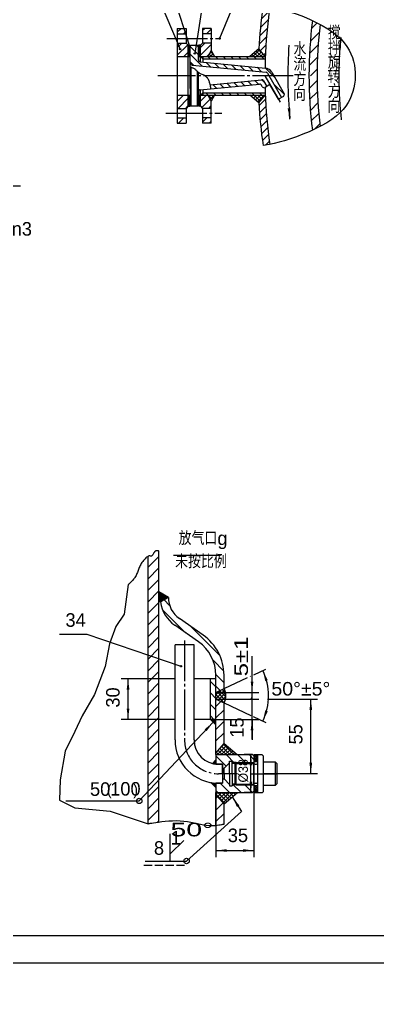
# Model space of a CAD drawing. Extents: x 281 to 6962, y -744 to 547.
# Drawn here: x 545.3 to 677.2, y -304.1 to 53.6 of the extents above; entities that cross this region are included whole.
import ezdxf

# ---------------------------------------------------------------- set-up
doc = ezdxf.new("R2010")
doc.units = 0
doc.linetypes.add('DASHDOT', pattern=[18, 15, -1, 1, -1])
doc.linetypes.add('DASHED', pattern=[4, 3, -1])
doc.layers.get('0').update_dxf_attribs({"linetype": 'CONTINUOUS'})
for name, color, linetype in [('1', 7, 'CONTINUOUS'), ('2', 94, 'DASHDOT'), ('3', 2, 'DASHED'), ('5', 214, 'CONTINUOUS'), ('85', 7, 'CONTINUOUS')]:
    doc.layers.add(name, color=color, linetype=linetype)
doc.styles.get("Standard").update_dxf_attribs({"font": 'cadt_en', "bigfont": 'cadt_hz'})
doc.styles.add('STYLE1', font='cadt_en.shx', dxfattribs={"width": 0.799282, "bigfont": 'cadt_hz.shx'})
doc.styles.add('STYLE10', font='cadt_en.shx', dxfattribs={"width": 1.076207, "bigfont": 'cadt_hz.shx'})
doc.styles.add('STYLE11', font='cadt_en.shx', dxfattribs={"width": 0.94961, "bigfont": 'cadt_hz.shx'})
doc.styles.add('STYLE28', font='cadt_en.shx', dxfattribs={"width": 1.044319, "bigfont": 'cadt_hz.shx'})
doc.styles.add('STYLE29', font='cadt_en.shx', dxfattribs={"width": 1.096143, "bigfont": 'cadt_hz.shx'})
doc.styles.add('STYLE31', font='cadt_en.shx', dxfattribs={"width": 1.088705, "bigfont": 'cadt_hz.shx'})
doc.styles.add('STYLE7', font='cadt_en.shx', dxfattribs={"width": 1.565508, "bigfont": 'cadt_hz.shx'})
doc.styles.add('STYLE8', font='cadt_en.shx', dxfattribs={"width": 0.971952, "bigfont": 'cadt_hz.shx'})
doc.styles.add('STYLE9', font='cadt_en.shx', dxfattribs={"width": 1.319444, "bigfont": 'cadt_hz.shx'})
doc.dimstyles.get("Standard").update_dxf_attribs({"dimtxt": 3.5, "dimasz": 4, "dimexe": 2, "dimexo": 0, "dimgap": 1, "dimtad": 1, "dimtoh": 1, "dimdec": 4, "dimzin": 0, "dimtxsty": 'STANDARD', "dimcen": 0, "dimazin": 3, "dimtfac": 1, "dimtdec": 4, "dimtmove": 0, "dimatfit": 3, "dimtolj": 1, "dimtzin": 0})

# ---------------------------------------------------------------- blocks, each defined once
blk = doc.blocks.new('*U67')
for p, q in [((585.36, -154.75), (583.85, -165.64, 1)), ((583.85, -165.64), (580.83, -170.18)), ((580.83, -170.18), (578.41, -176.53)), ((578.41, -176.53), (576.89, -185)), ((576.89, -185), (572.96, -195.28)), ((572.96, -195.28), (568.42, -203.14)), ((568.42, -203.14), (565.7, -208.89)), ((565.7, -208.89), (562.07, -216.15)), ((562.07, -216.15), (560.26, -226.73)), ((560.26, -226.73), (559.96, -234.29)), ((559.96, -234.29), (565.7, -237.02)), ((565.7, -237.02), (578.71, -238.23)), ((578.71, -238.23), (592.63, -242.91))]:
    blk.add_line(p, q)
blk = doc.blocks.new('*U68')
at = {"layer": '5'}
for p, q in [((616.67, -220.78), (616.47, -220.57, 1)), ((616.48, -220.74), (617.63, -219.59)), ((617.11, -220.86), (616.64, -220.39)), ((616.77, -220.8), (617.63, -219.94)), ((617.52, -220.92), (616.82, -220.22)), ((617.63, -220.67), (617, -220.04)), ((617.07, -220.86), (617.63, -220.3)), ((617.63, -220.32), (617.17, -219.86)), ((617.63, -219.96), (617.35, -219.69)), ((617.38, -220.9), (617.63, -220.65)), ((617.63, -219.61), (617.53, -219.51))]:
    blk.add_line(p, q, dxfattribs=at)
blk = doc.blocks.new('*U69')
at = {"layer": '5'}
for p, q in [((615.83, -227.75), (615.84, -227.75)), ((617.63, -229.51), (615.87, -227.75, 1)), ((616, -227.93), (616.14, -227.8)), ((616.18, -228.11), (616.45, -227.84)), ((617.63, -229.16), (616.29, -227.82)), ((616.36, -228.28), (616.76, -227.88)), ((616.53, -228.46), (617.08, -227.91)), ((617.63, -228.8), (616.69, -227.87)), ((616.71, -228.64), (617.41, -227.94)), ((616.89, -228.82), (617.63, -228.08)), ((617.06, -228.99), (617.63, -228.43)), ((617.63, -228.45), (617.09, -227.91)), ((617.24, -229.17), (617.63, -228.78)), ((617.63, -228.1), (617.47, -227.94)), ((617.42, -229.35), (617.63, -229.14)), ((617.59, -229.52), (617.63, -229.49))]:
    blk.add_line(p, q, dxfattribs=at)
blk = doc.blocks.new('*U70')
for p, q in [((592.63, -242.91), (592.63, -242.91, 1)), ((592.63, -242.91), (592.66, -242.91)), ((592.66, -242.91), (592.73, -242.89)), ((592.73, -242.89), (592.88, -242.87)), ((592.88, -242.87), (593.12, -242.83)), ((593.12, -242.83), (593.48, -242.77)), ((593.48, -242.77), (593.99, -242.69)), ((593.99, -242.69), (594.66, -242.58)), ((594.66, -242.58), (595.51, -242.44)), ((595.51, -242.44), (596.52, -242.29)), ((596.52, -242.29), (597.67, -242.13)), ((597.67, -242.13), (598.92, -241.99)), ((598.92, -241.99), (600.26, -241.87)), ((600.26, -241.87), (601.64, -241.79)), ((601.64, -241.79), (603.04, -241.76)), ((603.04, -241.76), (604.44, -241.8)), ((604.44, -241.8), (605.8, -241.92)), ((605.8, -241.92), (607.13, -242.09)), ((607.13, -242.09), (608.42, -242.32)), ((608.42, -242.32), (609.66, -242.56)), ((609.66, -242.56), (610.85, -242.82)), ((610.85, -242.82), (611.99, -243.06)), ((611.99, -243.06), (613.07, -243.27)), ((619.24, -243.29), (619.65, -243.22)), ((619.65, -243.22), (619.98, -243.15)), ((619.98, -243.15), (620.22, -243.11)), ((620.22, -243.11), (620.39, -243.07)), ((620.39, -243.07), (620.51, -243.05)), ((620.51, -243.05), (620.58, -243.04)), ((620.58, -243.04), (620.63, -243.03)), ((620.62, -243.03), (620.63, -243.03)), ((613.07, -243.27), (614.09, -243.44)), ((614.09, -243.44), (615.04, -243.53)), ((615.04, -243.53), (615.93, -243.58)), ((615.93, -243.58), (616.75, -243.57)), ((616.75, -243.57), (617.49, -243.53)), ((617.49, -243.53), (618.16, -243.46)), ((618.16, -243.46), (618.74, -243.38)), ((618.74, -243.38), (619.24, -243.29))]:
    blk.add_line(p, q)
blk = doc.blocks.new('*U71')
at = {"layer": '5'}
for p, q in [((617.63, -233.61), (618.34, -232.9, 1)), ((617.63, -237.86), (620.27, -235.21)), ((617.63, -242.1), (620.63, -239.1))]:
    blk.add_line(p, q, dxfattribs=at)
blk = doc.blocks.new('*U72')
at = {"layer": '5'}
blk.add_line((615.63, -204.49), (615.64, -204.48, 1), dxfattribs=at)
blk = doc.blocks.new('*U73')
at = {"layer": '5'}
for p, q in [((617.63, -199.67), (619.46, -197.84, 1)), ((617.63, -203.91), (620.63, -200.91)), ((617.63, -208.16), (620.63, -205.16)), ((617.63, -212.4), (620.63, -209.4)), ((617.63, -216.64), (619.03, -215.24))]:
    blk.add_line(p, q, dxfattribs=at)
blk = doc.blocks.new('*U74')
at = {"layer": '5'}
for p, q in [((617.63, -192.45), (615.63, -190.45, 1)), ((617.63, -196.69), (615.63, -194.69)), ((617.63, -200.94), (615.63, -198.94)), ((616.93, -204.48), (615.63, -203.18))]:
    blk.add_line(p, q, dxfattribs=at)
blk = doc.blocks.new('*U75')
at = {"layer": '5'}
for p, q in [((596.63, -189.48), (587.59, -189.48, 1)), ((596.63, -204.48), (588.67, -204.48))]:
    blk.add_line(p, q, dxfattribs=at)
blk = doc.blocks.new('*D76')
for p, q in [((587.59, -189.48), (582.77, -189.48)), ((585.27, -204.48), (585.27, -189.48)), ((588.67, -204.48), (582.77, -204.48))]:
    blk.add_line(p, q)
for points in [[(585.27, -189.48), (585.77, -193.48), (584.77, -193.48)], [(585.27, -204.48), (584.77, -200.48), (585.77, -200.48)]]:
    blk.add_solid(points)
at = {"style": 'STYLE1'}
blk.add_text('30', height=5, rotation=90, dxfattribs=at).set_placement((582.18, -200.09))
blk = doc.blocks.new('*U77')
blk.add_line((616.63, -205.48), (589.4, -234.52))
blk.add_solid([(616.63, -205.48), (614.25, -208.74), (613.53, -208.06)])
blk = doc.blocks.new('*U78')
at = {"layer": '1'}
for p, q in [((600.59, -162.42), (598.56, -160.39, 1)), ((598, -164.06), (606.45, -172.52)), ((619.12, -180.95), (608.39, -170.21)), ((616.58, -182.65), (620.56, -186.63)), ((617.62, -187.93), (620.63, -190.94)), ((617.63, -192.18), (619.2, -193.75))]:
    blk.add_line(p, q, dxfattribs=at)
blk = doc.blocks.new('*U79')
at = {"layer": '1'}
for p, q in [((615.8, -204.66), (615.98, -204.48)), ((617.63, -206.18), (615.93, -204.48, 1)), ((616.02, -204.87), (616.4, -204.48)), ((616.23, -205.08), (616.83, -204.48)), ((617.63, -205.76), (616.35, -204.48)), ((616.44, -205.3), (617.25, -204.48)), ((616.65, -205.51), (617.63, -204.53)), ((617.63, -205.33), (616.78, -204.48)), ((616.86, -205.72), (617.63, -204.96)), ((617.08, -205.93), (617.63, -205.38)), ((617.2, -204.48), (617.63, -204.91)), ((617.29, -206.14), (617.63, -205.81)), ((617.5, -206.36), (617.63, -206.23)), ((617.63, -204.48), (617.63, -204.48))]:
    blk.add_line(p, q, dxfattribs=at)
blk = doc.blocks.new('*U80')
at = {"layer": '5'}
for p, q in [((631.63, -217.94), (632.08, -217.48)), ((631.63, -218.64), (632.79, -217.48)), ((631.63, -219.35), (633.13, -217.85)), ((633.13, -219.58), (631.63, -218.08)), ((633.13, -218.88), (631.73, -217.48)), ((633.13, -218.17), (632.44, -217.48)), ((632.82, -219.98), (631.63, -218.79)), ((632.11, -219.98), (631.63, -219.5, 1)), ((631.7, -219.98), (633.13, -218.56)), ((632.41, -219.98), (633.13, -219.26)), ((633.11, -219.98), (633.13, -219.97))]:
    blk.add_line(p, q, dxfattribs=at)
blk = doc.blocks.new('*U81')
at = {"layer": '5'}
for p, q in [((631.63, -229.25), (631.89, -228.98)), ((631.63, -229.96), (632.6, -228.98)), ((631.63, -230.66), (633.13, -229.16)), ((633.13, -230.9), (631.63, -229.4)), ((631.63, -231.37), (633.13, -229.87)), ((633, -231.48), (631.63, -230.11)), ((632.3, -231.48), (631.63, -230.81, 1)), ((633.13, -230.19), (631.92, -228.98)), ((632.22, -231.48), (633.13, -230.58)), ((633.13, -229.48), (632.62, -228.98)), ((632.93, -231.48), (633.13, -231.28))]:
    blk.add_line(p, q, dxfattribs=at)
blk = doc.blocks.new('*U82')
at = {"layer": '5'}
for p, q in [((618.27, -217.41), (621.56, -214.12)), ((619.03, -215.24), (620.79, -213.48)), ((622.79, -217.41), (619.75, -214.38)), ((624.2, -217.41), (620.4, -213.61)), ((618.54, -217.41), (617.82, -216.68, 1)), ((619.96, -217.41), (618.46, -215.91)), ((621.37, -217.41), (619.11, -215.15)), ((619.69, -217.41), (622.33, -214.77)), ((621.1, -217.41), (623.1, -215.41)), ((622.51, -217.41), (623.87, -216.06)), ((623.93, -217.41), (624.64, -216.7)), ((625.34, -217.41), (625.41, -217.35))]:
    blk.add_line(p, q, dxfattribs=at)
blk = doc.blocks.new('*U83')
at = {"layer": '5'}
for p, q in [((620.94, -235.36), (617.63, -232.05, 1)), ((617.69, -232.13), (618.41, -231.41)), ((618.34, -232.9), (619.83, -231.41)), ((621.71, -234.72), (618.4, -231.41)), ((618.98, -233.67), (621.24, -231.41)), ((619.63, -234.44), (622.66, -231.41)), ((622.48, -234.07), (619.82, -231.41)), ((620.27, -235.21), (624.07, -231.41)), ((623.25, -233.43), (621.23, -231.41)), ((624.02, -232.78), (622.64, -231.41)), ((624.79, -232.14), (624.06, -231.41)), ((624.6, -232.29), (625.49, -231.41)), ((625.56, -231.49), (625.47, -231.41))]:
    blk.add_line(p, q, dxfattribs=at)
blk = doc.blocks.new('*U84')
at = {"layer": '5'}
for p, q in [((621.38, -221.66), (617.63, -217.91)), ((621.37, -217.41), (624.64, -220.68)), ((628.54, -220.33), (625.61, -217.41)), ((631.63, -219.18), (629.86, -217.41, 1))]:
    blk.add_line(p, q, dxfattribs=at)
blk = doc.blocks.new('*U85')
at = {"layer": '5'}
for p, q in [((622.64, -231.41), (619.22, -227.98)), ((626.89, -231.41), (623.76, -228.28)), ((631.13, -231.41), (628.35, -228.63, 1)), ((618.4, -231.41), (617.63, -230.64))]:
    blk.add_line(p, q, dxfattribs=at)
blk = doc.blocks.new('*U86')
at = {"layer": '5'}
for p, q in [((631.63, -224.48), (631.63, -249.58)), ((617.63, -231.41), (617.63, -249.58, 1))]:
    blk.add_line(p, q, dxfattribs=at)
blk = doc.blocks.new('*U87')
at = {"layer": '5'}
blk.add_line((600.83, -256.67), (600.83, -246.67, 1), dxfattribs=at)
blk = doc.blocks.new('*U88')
blk.add_line((623.69, -233.06), (627.05, -238.37))
blk.add_solid([(623.69, -233.06), (626.25, -236.17), (625.4, -236.71)])
blk = doc.blocks.new('*D89')
for p, q in [((617.63, -249.58), (617.63, -255.3)), ((631.63, -249.58), (631.63, -255.3)), ((617.63, -252.8), (631.63, -252.8))]:
    blk.add_line(p, q)
for points in [[(617.63, -252.8), (621.63, -252.3), (621.63, -253.3)], [(631.63, -252.8), (627.63, -253.3), (627.63, -252.3)]]:
    blk.add_solid(points)
at = {"style": 'STYLE1'}
blk.add_text('35', height=5, dxfattribs=at).set_placement((622.04, -249.7))
blk = doc.blocks.new('*D90')
for p, q in [((631.13, -217.41), (628.04, -217.41)), ((630.54, -231.41), (630.54, -217.41)), ((631.13, -231.41), (628.04, -231.41))]:
    blk.add_line(p, q)
for points in [[(630.54, -217.41), (631.04, -221.41), (630.04, -221.41)], [(630.54, -231.41), (630.04, -227.41), (631.04, -227.41)]]:
    blk.add_solid(points)
at = {"insert": (629.54, -227.71), "char_height": 3.5, "attachment_point": 7, "rotation": 90, "style": 'STYLE8'}
blk.add_mtext('%%c38', dxfattribs=at)
blk = doc.blocks.new('*U91')
at = {"layer": '5'}
for p, q in [((617.63, -194.48), (632.95, -194.48)), ((630.7, -196.55), (630.45, -196.98)), ((630.95, -204.48), (630.95, -194.48, 1)), ((617.63, -196.98), (632.95, -196.98)), ((617.63, -204.48), (632.95, -204.48)), ((630.95, -204.48), (630.95, -211.98))]:
    blk.add_line(p, q, dxfattribs=at)
blk = doc.blocks.new('*D92')
for p, q in [((630.95, -211.68), (630.95, -181.09)), ((617.63, -194.48), (633.45, -194.48)), ((617.63, -196.98), (633.45, -196.98)), ((617.63, -204.48), (633.45, -204.48))]:
    blk.add_line(p, q)
for points in [[(630.95, -194.48), (630.45, -190.48), (631.45, -190.48)], [(630.95, -204.48), (631.45, -208.48), (630.45, -208.48)]]:
    blk.add_solid(points)
at = {"style": 'STYLE1'}
blk.add_text('15', height=5, rotation=90, dxfattribs=at).set_placement((627.86, -211.18))
at = {"insert": (629.52, -188.58), "char_height": 5, "attachment_point": 7, "rotation": 90, "style": 'STYLE9'}
blk.add_mtext('5%%p1', dxfattribs=at)
blk = doc.blocks.new('*U93')
at = {"layer": '5'}
for p, q in [((617.63, -196.84), (620.88, -193.58)), ((617.63, -195.43), (619.4, -193.66)), ((617.63, -195.28), (620.66, -198.32)), ((618.17, -197.23), (617.63, -196.69)), ((618.05, -194.29), (621.09, -197.33)), ((618.5, -197.39), (621.23, -194.65)), ((619.01, -193.84), (621.33, -196.15)), ((619.46, -197.84), (621.34, -195.96)), ((619.98, -193.39), (621.23, -194.64)), ((591.55, -256.67), (606.83, -256.67, 1))]:
    blk.add_line(p, q, dxfattribs=at)
blk = doc.blocks.new('*U94')
at = {"layer": '1'}
for p, q in [((596.63, -157.52), (599.15, -160.04)), ((596.63, -157.95), (596.94, -157.64)), ((596.63, -158.52), (597.29, -157.85)), ((596.63, -159.08), (597.65, -158.05)), ((596.63, -158.08), (598.79, -160.25)), ((596.63, -159.65), (598.01, -158.26)), ((596.63, -160.21), (598.37, -158.47)), ((596.63, -158.65), (598.44, -160.46)), ((596.63, -160.78), (598.73, -158.68)), ((596.63, -159.21), (598.08, -160.67)), ((596.63, -159.78), (597.72, -160.87)), ((596.63, -160.35), (597.36, -161.08)), ((596.63, -160.91), (596.86, -161.15)), ((596.82, -161.15), (599.09, -158.88)), ((597.59, -160.95), (599.45, -159.09)), ((597.83, -158.16), (599.51, -159.84)), ((598.93, -160.17), (599.81, -159.3, 1)), ((599.17, -158.93), (599.87, -159.63))]:
    blk.add_line(p, q, dxfattribs=at)
blk = doc.blocks.new('*U95')
for p, q in [((592.63, -148.37), (596.63, -144.37)), ((592.63, -152.62), (596.63, -148.62)), ((592.63, -156.86), (596.63, -152.86)), ((592.63, -161.1), (596.63, -157.1)), ((592.63, -165.34), (596.63, -161.34)), ((592.63, -169.59), (596.63, -165.59)), ((592.63, -173.83), (596.63, -169.83, 1))]:
    blk.add_line(p, q)
blk = doc.blocks.new('*D96')
blk.add_arc((614.95, -195.73), 22.06, 335, 385)
for points in [[(634.94, -186.41), (636.76, -190), (635.82, -190.34)], [(634.94, -205.06), (635.82, -201.12), (636.76, -201.46)]]:
    blk.add_solid(points)
at = {"insert": (638.08, -195.73), "char_height": 5, "attachment_point": 7, "style": 'STYLE10'}
blk.add_mtext('50%%d%%p5%%d', dxfattribs=at)
blk = doc.blocks.new('*D97')
for p, q in [((648.94, -196.98), (655.1, -196.98)), ((652.6, -224.43), (652.6, -196.98)), ((648.94, -224.43), (655.1, -224.43))]:
    blk.add_line(p, q)
for points in [[(652.6, -196.98), (653.1, -200.98), (652.1, -200.98)], [(652.6, -224.43), (652.1, -220.43), (653.1, -220.43)]]:
    blk.add_solid(points)
at = {"style": 'STYLE1'}
blk.add_text('55', height=5, rotation=90, dxfattribs=at).set_placement((649.51, -213.67))
blk = doc.blocks.new('*U98')
for p, q in [((592.41, 70.96), (604.44, 42.68)), ((614.56, 70.96), (609.85, 41.07)), ((634.95, 58.07), (635.66, 58.06)), ((635.66, 58.06), (637.27, 57.95)), ((637.27, 57.95), (639.05, 57.75)), ((639.05, 57.75), (640.98, 57.42)), ((640.98, 57.42), (643.06, 56.95)), ((634.4, 53.83), (637.28, 56.71)), ((643.06, 56.95), (645.28, 56.33)), ((645.28, 56.33), (647.6, 55.56)), ((647.6, 55.56), (649.96, 54.66)), ((649.96, 54.66), (652.31, 53.66)), ((633.78, 47.55), (636.54, 50.31)), ((634.06, 50.66), (636.88, 53.48)), ((652.31, 53.66), (654.62, 52.56)), ((654.62, 52.56), (656.82, 51.39)), ((656.82, 51.39), (658.88, 50.16)), ((658.88, 50.16), (660.74, 48.9)), ((633.56, 44.5), (636.26, 47.21)), ((660.74, 48.9), (662.36, 47.61)), ((662.36, 47.61), (663.75, 46.31)), ((663.62, 47.02), (663.27, 42.96)), ((634.01, 42.13), (636.04, 44.16)), ((663.75, 46.31), (664.93, 44.99)), ((664.93, 44.99), (665.93, 43.66)), ((665.93, 43.66), (666.74, 42.32)), ((635.3, 40.59), (635.88, 41.16)), ((666.74, 42.32), (667.41, 40.96)), ((667.41, 40.96), (667.94, 39.59)), ((667.94, 39.59), (668.34, 38.2)), ((668.34, 38.2), (668.65, 36.81)), ((668.65, 36.81), (668.86, 35.42)), ((668.86, 35.42), (668.97, 34.02)), ((668.98, 32.62), (668.9, 31.22)), ((668.97, 34.02), (668.98, 32.62)), ((668.72, 29.82), (668.45, 28.44)), ((668.9, 31.22), (668.72, 29.82)), ((667.63, 25.7), (667.06, 24.35)), ((668.09, 27.06), (667.63, 25.7)), ((668.45, 28.44), (668.09, 27.06)), ((633.52, 21.84), (635.89, 24.21)), ((633.7, 19.19), (636.04, 21.53)), ((665.52, 21.71), (664.51, 20.42)), ((666.36, 23.02), (665.52, 21.71)), ((667.06, 24.35), (666.36, 23.02)), ((633.91, 16.58), (636.23, 18.89)), ((644.93, 16.86), (644.58, 20.78)), ((661.92, 17.91), (660.31, 16.7)), ((663.32, 19.15), (661.92, 17.91)), ((664.51, 20.42), (663.32, 19.15)), ((634.16, 14), (636.45, 16.28)), ((656.43, 14.36), (654.26, 13.26)), ((658.46, 15.51), (656.43, 14.36)), ((660.31, 16.7), (658.46, 15.51)), ((634.45, 11.45), (636.71, 13.71)), ((634.77, 8.94), (637, 11.18)), ((649.68, 11.27), (647.37, 10.39)), ((651.99, 12.23), (649.68, 11.27)), ((654.26, 13.26), (651.99, 12.23)), ((635.84, 7.24), (635.02, 7.11)), ((637.38, 7.53), (635.84, 7.24)), ((635.9, 7.25), (637.32, 8.67)), ((639.08, 7.9), (637.38, 7.53)), ((640.94, 8.36), (639.08, 7.9)), ((642.95, 8.92), (640.94, 8.36)), ((645.11, 9.6), (642.95, 8.92)), ((647.37, 10.39), (645.11, 9.6))]:
    blk.add_line(p, q)
for points in [[(663.62, 47.02), (663.77, 42.99), (662.78, 43.08)], [(644.93, 16.86), (644.07, 20.8), (645.07, 20.89)]]:
    blk.add_solid(points)
at = {"layer": '2'}
for p, q in [((599.52, 46.59), (619.5, 46.59)), ((646.12, 32.84), (596.28, 32.84)), ((635.68, 32.84), (641.31, 23.1)), ((599.24, 19.09), (619.79, 19.09))]:
    blk.add_line(p, q, dxfattribs=at)
at = {"layer": '5'}
for p, q in [((616.53, 91.13), (641.76, 91.13)), ((599.23, 70.96), (607.86, 43.72)), ((628.99, 70.96), (618.97, 46.59)), ((638.99, 70.96), (641.49, 68.46)), ((641.49, 68.46), (643.99, 70.96)), ((653.99, 70.96), (656.49, 68.46)), ((656.49, 68.46), (658.99, 70.96)), ((603.43, 48.88), (604.89, 50.34)), ((612.68, 49.65), (613.38, 50.34)), ((652.87, 50.23), (654.99, 52.36)), ((605.72, 48.34), (606.68, 49.3)), ((614.21, 48.34), (615.93, 50.07)), ((652.43, 45.56), (655.74, 48.86)), ((603.43, 43.23), (605.05, 44.84)), ((603.43, 40.4), (607.28, 44.25)), ((607.43, 43.69), (607.84, 44.09)), ((607.43, 42.98), (608.18, 43.73)), ((608.18, 42.9), (607.43, 43.65)), ((607.43, 42.28), (608.18, 43.03)), ((608.18, 42.19), (607.43, 42.94)), ((608.18, 43.61), (607.7, 44.09)), ((611.18, 40.61), (608.18, 43.61)), ((611.18, 43.44), (610.53, 44.09)), ((611.18, 43.91), (611.37, 44.09)), ((611.18, 43.2), (611.93, 43.95)), ((611.93, 42.69), (611.18, 43.44)), ((611.18, 42.49), (611.93, 43.24)), ((611.93, 43.39), (611.23, 44.09)), ((611.93, 43.24), (613.54, 44.84)), ((611.93, 40.41), (615.93, 44.41)), ((652.14, 41.02), (655.34, 44.22)), ((605.83, 39.97), (607.43, 41.57)), ((607.43, 41.57), (608.18, 42.32)), ((608.18, 41.49), (607.43, 42.24)), ((607.43, 40.86), (608.18, 41.61)), ((608.18, 40.78), (607.43, 41.53)), ((607.43, 40.16), (608.18, 40.91)), ((608.18, 40.07), (607.43, 40.82)), ((607.58, 39.97), (607.43, 40.12)), ((607.95, 39.97), (608.18, 40.2)), ((612.54, 36.42), (608.18, 40.78)), ((611.93, 41.98), (611.18, 42.73)), ((611.18, 41.78), (611.93, 42.53)), ((611.93, 41.27), (611.18, 42.02)), ((611.18, 41.08), (611.93, 41.83)), ((611.93, 40.57), (611.18, 41.32)), ((611.18, 40.37), (611.93, 41.12)), ((611.82, 39.97), (611.18, 40.61)), ((611.49, 39.97), (611.93, 40.41)), ((612.06, 39.84), (612.2, 39.97)), ((612.42, 39.48), (612.81, 39.87)), ((612.81, 39.69), (612.53, 39.97)), ((614.32, 39.97), (615.18, 40.83)), ((615.53, 39.09), (614.65, 39.97)), ((615.18, 40.83), (616.13, 41.79)), ((616.06, 39.97), (615.19, 40.85)), ((616.78, 40.67), (615.71, 41.74)), ((615.73, 39.97), (616.65, 40.89)), ((617.15, 39.97), (617.17, 39.99)), ((618.35, 39.09), (617.48, 39.97)), ((621.18, 39.09), (620.31, 39.97)), ((624.01, 39.09), (623.14, 39.97)), ((626.84, 39.09), (625.96, 39.97)), ((629.67, 39.09), (628.79, 39.97)), ((630.21, 39.97), (630.15, 40.02)), ((631.62, 39.97), (630.92, 40.67)), ((631.29, 39.97), (633.75, 42.44)), ((632.5, 39.09), (631.62, 39.97)), ((633.03, 39.97), (631.69, 41.31)), ((634.45, 39.97), (632.46, 41.96)), ((632.7, 39.97), (634.4, 41.67)), ((635.62, 40.21), (633.23, 42.6, 1)), ((634.12, 39.97), (635.05, 40.9)), ((635.32, 39.09), (634.45, 39.97)), ((635.53, 39.97), (635.69, 40.13)), ((651.98, 36.62), (655.08, 39.72)), ((609.41, 36.73), (608.18, 37.95)), ((612.77, 39.13), (612.81, 39.17)), ((615.67, 36.12), (614, 37.79)), ((618.8, 35.82), (617.13, 37.48)), ((621.93, 35.51), (620.27, 37.18)), ((625.07, 35.21), (623.4, 36.88)), ((628.2, 34.91), (626.53, 36.57)), ((631.33, 34.6), (629.66, 36.27)), ((634.46, 34.3), (632.79, 35.97)), ((638.75, 32.84), (635.92, 35.66)), ((639.25, 32.34), (638.75, 32.84)), ((652.45, 32.84), (654.95, 35.35)), ((617.86, 28.27), (616.49, 29.65)), ((620.44, 28.52), (619.06, 29.9)), ((623.02, 28.77), (621.64, 30.15)), ((625.6, 29.02), (624.22, 30.4)), ((628.17, 29.27), (626.8, 30.65)), ((630.75, 29.52), (629.38, 30.9)), ((633.33, 29.77), (631.96, 31.15)), ((635.57, 30.36), (634.54, 31.39)), ((642.87, 25.9), (639.02, 29.75)), ((652, 28.15), (654.94, 31.1)), ((603.43, 23.43), (605.72, 25.72)), ((607.43, 25.31), (607.85, 25.72)), ((607.43, 24.6), (608.18, 25.35)), ((608.18, 24.52), (607.43, 25.27)), ((608.18, 25.22), (607.69, 25.72)), ((611.18, 25.52), (611.38, 25.72)), ((611.18, 24.81), (611.93, 25.56)), ((611.93, 24.3), (611.18, 25.05)), ((611.93, 25.01), (611.22, 25.72)), ((611.93, 25.72), (611.93, 25.72)), ((611.93, 23.44), (614.21, 25.72)), ((612.09, 25.72), (612.81, 26.44)), ((612.64, 25.72), (612.28, 26.07)), ((612.81, 26.26), (612.64, 26.42)), ((612.8, 25.72), (612.81, 25.73)), ((614.76, 25.72), (613.88, 26.59)), ((616.29, 24.18), (614.76, 25.72)), ((615.03, 25.12), (615.62, 25.72)), ((615.54, 24.23), (617.04, 25.72)), ((616.81, 25.08), (616.17, 25.72)), ((617.59, 25.72), (616.71, 26.59)), ((620.41, 25.72), (619.54, 26.59)), ((623.24, 25.72), (622.37, 26.59)), ((626.07, 25.72), (625.2, 26.59)), ((628.9, 25.72), (628.03, 26.59)), ((631.48, 24.56), (630.31, 25.72)), ((630.68, 25.22), (631.18, 25.72)), ((631.73, 25.72), (630.85, 26.59)), ((631.45, 24.58), (632.59, 25.72)), ((633.96, 23.49), (631.73, 25.72)), ((632.22, 23.93), (634.01, 25.72)), ((632.99, 23.29), (635.42, 25.72)), ((634.6, 24.26), (633.14, 25.72)), ((634.56, 25.72), (633.68, 26.59)), ((635.25, 25.03), (634.56, 25.72)), ((652.17, 24.08), (655.04, 26.95)), ((603.68, 20.84), (607.43, 24.6)), ((606.51, 20.84), (607.43, 21.77)), ((607.43, 23.89), (608.18, 24.64)), ((608.18, 23.81), (607.43, 24.56)), ((607.43, 23.18), (608.18, 23.93)), ((608.18, 23.1), (607.43, 23.85)), ((607.43, 22.48), (608.18, 23.23)), ((608.18, 22.4), (607.43, 23.15)), ((607.43, 21.77), (608.18, 22.52)), ((608.18, 21.69), (607.43, 22.44)), ((607.57, 21.59), (607.43, 21.73)), ((607.96, 21.59), (608.18, 21.81)), ((611.18, 24.11), (611.93, 24.86)), ((611.93, 23.59), (611.18, 24.34)), ((611.18, 23.4), (611.93, 24.15)), ((611.93, 22.89), (611.18, 23.64)), ((611.18, 22.69), (611.93, 23.44)), ((611.93, 22.18), (611.18, 22.93)), ((611.18, 21.98), (611.93, 22.73)), ((611.81, 21.59), (611.18, 22.22)), ((611.5, 21.59), (611.93, 22.03)), ((612.42, 21.1), (615.54, 24.23)), ((614.99, 20.84), (615.93, 21.79)), ((652.43, 20.1), (655.24, 22.91)), ((652.79, 16.21), (655.54, 18.96)), ((603.83, 15.34), (605.83, 17.34)), ((606.66, 15.34), (606.68, 15.36)), ((612.68, 15.71), (614.32, 17.34)), ((615.15, 15.34), (615.93, 16.13)), ((653.93, 13.12), (655.92, 15.11))]:
    blk.add_line(p, q, dxfattribs=at)
for centre in [(618.97, 46.59), (604.44, 42.68), (607.86, 43.72), (609.85, 41.07)]:
    blk.add_circle(centre, 0.25, dxfattribs=at)
for radius, start, end in [(151.49, 174.6449, 186.1367), (170.29, 176.1742, 185.2602)]:
    blk.add_arc((814.43, 32.84), radius, start, end, dxfattribs=at)
at = {"layer": '85'}
for p, q in [((582.41, 70.96), (592.41, 70.96, 6.28)), ((599.23, 70.96), (609.23, 70.96)), ((614.56, 70.96), (624.56, 70.96)), ((628.99, 70.96), (638.99, 70.96)), ((643.99, 70.96), (653.99, 70.96)), ((658.99, 70.96), (668.99, 70.96)), ((603.43, 50.34), (603.43, 15.34)), ((603.43, 50.34), (606.68, 50.34)), ((606.68, 50.34), (606.68, 44.84)), ((612.68, 50.34), (612.68, 44.84)), ((615.93, 50.34), (612.68, 50.34, 6.28)), ((615.93, 50.34), (615.93, 42.13)), ((603.43, 48.34), (606.68, 48.34)), ((615.93, 48.34), (612.68, 48.34)), ((603.43, 44.84), (606.68, 44.84)), ((607.43, 44.09), (606.68, 44.84)), ((607.43, 21.59), (607.43, 44.09)), ((607.43, 44.09), (608.18, 44.09)), ((608.18, 43.72), (608.56, 44.09)), ((608.18, 37.52), (608.18, 44.09)), ((608.56, 44.09), (610.81, 44.09)), ((611.18, 43.72), (610.81, 44.09)), ((611.93, 44.09), (611.18, 44.09)), ((611.18, 38.74), (611.18, 44.09)), ((611.93, 44.09), (612.68, 44.84)), ((611.93, 37.99), (611.93, 44.09)), ((615.93, 44.84), (612.68, 44.84)), ((603.43, 39.97), (608.18, 39.97)), ((611.18, 39.97), (635.82, 39.97)), ((611.93, 39.97), (612.81, 39.09)), ((612.81, 39.97), (612.81, 37.9)), ((615.93, 42.13), (614.68, 39.97)), ((615.93, 42.13), (617.18, 39.97)), ((633.46, 42.79), (630.09, 39.97)), ((635.82, 39.97), (633.46, 42.79)), ((608.18, 28.16), (608.18, 37.52, 6.28)), ((608.2, 36.04), (608.18, 36.05)), ((608.19, 36.05), (608.18, 36.05)), ((608.22, 36.04), (608.2, 36.04)), ((608.26, 36.03), (608.22, 36.04)), ((608.31, 36.01), (608.26, 36.03)), ((608.39, 35.99), (608.31, 36.01)), ((608.49, 35.95), (608.39, 35.99)), ((608.62, 35.91), (608.49, 35.95)), ((608.56, 21.59), (608.56, 35.93)), ((608.77, 35.86), (608.62, 35.91)), ((608.94, 35.8), (608.77, 35.86)), ((608.86, 36.78), (636.12, 34.14)), ((609.13, 35.72), (608.94, 35.8)), ((611.86, 38), (635.88, 35.67, 6.28)), ((612.81, 39.09), (635.79, 39.09)), ((635.79, 39.09), (635.79, 35.68)), ((609.32, 35.63), (609.13, 35.72)), ((609.53, 35.52), (609.32, 35.63)), ((609.74, 35.4), (609.53, 35.52)), ((609.94, 35.25), (609.74, 35.4)), ((610.14, 35.09), (609.94, 35.25)), ((610.34, 34.91), (610.14, 35.09)), ((610.54, 34.72), (610.34, 34.91)), ((610.74, 34.52), (610.54, 34.72)), ((610.96, 34.32), (610.74, 34.52)), ((610.81, 21.59), (610.81, 34.46)), ((611.18, 34.12), (610.96, 34.32)), ((611.42, 33.93), (611.18, 34.12)), ((611.18, 26.95), (611.18, 34.12)), ((611.69, 33.75), (611.42, 33.93)), ((611.97, 33.59), (611.69, 33.75)), ((612.27, 33.44), (611.97, 33.59)), ((612.58, 33.3), (612.27, 33.44)), ((612.9, 33.16), (612.58, 33.3)), ((613.21, 33.02), (612.9, 33.16)), ((613.51, 32.86), (613.21, 33.02)), ((613.8, 32.69), (613.51, 32.86)), ((614.06, 32.5), (613.8, 32.69)), ((614.3, 32.28), (614.06, 32.5)), ((614.51, 32.04), (614.3, 32.28)), ((636.69, 33.77), (641.84, 24.85)), ((638.19, 34.18), (642.76, 26.25)), ((611.86, 27.69), (633.65, 29.8)), ((614.7, 31.77), (614.51, 32.04)), ((614.86, 31.5), (614.7, 31.77)), ((615, 31.21), (614.86, 31.5)), ((615.13, 30.92), (615, 31.21)), ((615.23, 30.62), (615.13, 30.92)), ((615.33, 30.33), (615.23, 30.62)), ((615.41, 30.04), (615.33, 30.33)), ((615.49, 29.75), (615.41, 30.04)), ((615.55, 29.48), (615.49, 29.75)), ((615.53, 29.56), (634.47, 31.39)), ((615.61, 29.23), (615.55, 29.48)), ((615.65, 28.99), (615.61, 29.23)), ((615.69, 28.78), (615.65, 28.99)), ((615.73, 28.6), (615.69, 28.78)), ((634.73, 28.83), (634.38, 29.43)), ((635.19, 31.02), (636.4, 28.93)), ((637.56, 29.6), (635.75, 28.55)), ((640.68, 24.18), (637.56, 29.6)), ((603.43, 25.72), (608.18, 25.72)), ((608.18, 28.16), (608.18, 21.59)), ((611.18, 26.95), (611.18, 21.59)), ((611.18, 25.72), (635.82, 25.72)), ((611.93, 21.59), (611.93, 27.7)), ((611.93, 25.72), (612.81, 26.59)), ((612.81, 27.78), (612.81, 25.72)), ((612.81, 26.59), (635.79, 26.59)), ((614.68, 25.72), (615.93, 23.55)), ((615.75, 28.44), (615.73, 28.6)), ((615.77, 28.32), (615.75, 28.44)), ((615.79, 28.23), (615.77, 28.32)), ((615.8, 28.17), (615.79, 28.23)), ((615.8, 28.12), (615.8, 28.17)), ((615.81, 28.1), (615.8, 28.12)), ((615.81, 28.08), (615.81, 28.1)), ((615.81, 28.08), (615.81, 28.08, 6.28)), ((615.81, 28.08), (615.81, 28.08)), ((617.18, 25.72), (615.93, 23.55)), ((633.46, 22.9), (630.09, 25.72)), ((633.46, 22.9), (635.82, 25.72)), ((635.79, 28.58), (635.79, 26.59)), ((642.49, 25.23), (640.68, 24.18)), ((607.43, 21.59), (606.68, 20.84)), ((607.43, 21.59), (608.18, 21.59)), ((608.56, 21.59), (608.18, 21.97)), ((610.81, 21.59), (608.56, 21.59)), ((610.81, 21.59), (611.18, 21.97)), ((611.93, 21.59), (611.18, 21.59)), ((611.93, 21.59), (612.68, 20.84)), ((615.93, 15.34), (615.93, 23.55)), ((603.43, 20.84), (606.68, 20.84)), ((606.68, 20.84), (606.68, 15.34)), ((615.93, 20.84), (612.68, 20.84)), ((612.68, 20.84), (612.68, 15.34)), ((603.43, 17.34), (606.68, 17.34)), ((603.43, 15.34), (606.68, 15.34)), ((615.93, 17.34), (612.68, 17.34)), ((615.93, 15.34), (612.68, 15.34))]:
    blk.add_line(p, q, dxfattribs=at)
for centre, radius, start, end in [((814.43, 32.84), 181.25, 171.9982, 176.8537), ((814.43, 32.84), 178.75, 171.9324, 177.9962), ((814.43, 32.84), 162.5, 172.7944, 187.0957), ((814.43, 32.84), 159.5, 173.1776, 186.7275), ((608.93, 37.52), 0.75, 180, 264.47), ((611.93, 38.74), 0.75, 180, 264.47), ((635.59, 32.68), 3, 30, 84.47), ((636.04, 33.39), 0.75, 30, 84.47), ((633.73, 29.06), 0.75, 30, 95.53), ((634.54, 30.64), 0.75, 30, 95.53), ((635.37, 29.2), 0.75, 210, 300), ((611.93, 26.95), 0.75, 95.53, 180), ((814.43, 32.84), 178.75, 181.9872, 188.1348), ((642.12, 25.88), 0.75, 300, 390), ((814.43, 32.84), 181.25, 183.1463, 188.163)]:
    blk.add_arc(centre, radius, start, end, dxfattribs=at)
at = {"style": 'STYLE1'}
blk.add_text('未按比例', height=5, dxfattribs=at).set_placement((621.65, 86.16))
at = {"layer": '5', "style": 'STYLE1', "width": 1.003}
for s, p in [('26', (584.51, 73.36)), ('27', (602.35, 73.42)), ('28', (616.98, 73.29)), ('29', (632.07, 73.37)), ('30', (646.63, 73.5)), ('31', (661.89, 73.37)), ('搅', (658.88, 46.23)), ('水', (646.2, 40.13)), ('拌', (658.88, 40.75)), ('流', (646.2, 34.65)), ('旋', (658.88, 35.43)), ('方', (646.2, 29.01)), ('转', (658.72, 30.11)), ('向', (646.05, 23.54)), ('方', (658.88, 24.63)), ('向', (658.72, 19.15))]:
    blk.add_text(s, height=5, dxfattribs=at).set_placement(p)
at = {"layer": '5', "insert": (618.51, 93.33), "char_height": 5, "attachment_point": 7, "style": 'STYLE11'}
blk.add_mtext('n1%%d3', dxfattribs=at)
blk = doc.blocks.new('*D107')
for p, q in [((439.06, -34.34), (429.7, -49.53)), ((429.7, -49.53), (413.69, -49.53))]:
    blk.add_line(p, q)
for points in [[(435.91, -39.45), (437.58, -35.78), (438.43, -36.31)], [(434.86, -41.15), (433.19, -44.82), (432.33, -44.3)]]:
    blk.add_solid(points)
at = {"insert": (415.12, -48.1), "char_height": 5, "attachment_point": 7, "style": 'STYLE28'}
blk.add_mtext('4-%%c30', dxfattribs=at)
blk = doc.blocks.new('*D115')
blk.add_line((486.34, -34.8), (405.65, -24.59))
for points in [[(405.65, -24.59), (409.68, -24.6), (409.55, -25.59)], [(486.34, -34.8), (482.3, -34.8), (482.43, -33.8)]]:
    blk.add_solid(points)
at = {"insert": (412.44, -24.01), "char_height": 5, "attachment_point": 7, "rotation": 352.7872, "style": 'STYLE29'}
blk.add_mtext('%%c1220', dxfattribs=at)
blk = doc.blocks.new('*U148')
for p, q in [((594.79, -143.04), (594.71, -143.19)), ((594.87, -142.9), (594.79, -143.04)), ((594.96, -142.78), (594.87, -142.9)), ((595.06, -142.66), (594.96, -142.78)), ((595.16, -142.56), (595.06, -142.66)), ((595.28, -142.47), (595.16, -142.56)), ((595.41, -142.41), (595.28, -142.47)), ((595.56, -142.36), (595.41, -142.41)), ((595.72, -142.34), (595.56, -142.36)), ((595.88, -142.32), (595.72, -142.34)), ((596.05, -142.32), (595.88, -142.32)), ((596.22, -142.33), (596.05, -142.32)), ((596.37, -142.34), (596.22, -142.33)), ((596.51, -142.36), (596.37, -142.34)), ((596.63, -142.38), (596.51, -142.36, 1)), ((590.4, -146.63), (590.16, -147)), ((590.66, -146.27), (590.4, -146.63)), ((590.94, -145.9), (590.66, -146.27)), ((591.23, -145.56), (590.94, -145.9)), ((591.53, -145.23), (591.23, -145.56)), ((591.82, -144.93), (591.53, -145.23)), ((592.11, -144.68), (591.82, -144.93)), ((592.38, -144.47), (592.11, -144.68)), ((592.63, -144.31), (592.38, -144.47)), ((592.85, -144.22), (592.63, -144.31)), ((593.04, -144.17), (592.85, -144.22)), ((593.21, -144.17), (593.04, -144.17)), ((593.36, -144.19), (593.21, -144.17)), ((593.5, -144.22), (593.36, -144.19)), ((593.62, -144.26), (593.5, -144.22)), ((593.73, -144.28), (593.62, -144.26)), ((593.84, -144.28), (593.73, -144.28)), ((593.95, -144.24), (593.84, -144.28)), ((594.06, -144.17), (593.95, -144.24)), ((594.16, -144.07), (594.06, -144.17)), ((594.26, -143.95), (594.16, -144.07)), ((594.36, -143.81), (594.26, -143.95)), ((594.45, -143.66), (594.36, -143.81)), ((594.54, -143.5), (594.45, -143.66)), ((594.63, -143.34), (594.54, -143.5)), ((594.71, -143.19), (594.63, -143.34)), ((588.86, -149.89), (588.72, -150.26)), ((588.99, -149.53), (588.86, -149.89)), ((589.13, -149.17), (588.99, -149.53)), ((589.27, -148.81), (589.13, -149.17)), ((589.43, -148.45), (589.27, -148.81)), ((589.59, -148.09), (589.43, -148.45)), ((589.76, -147.73), (589.59, -148.09)), ((589.95, -147.37), (589.76, -147.73)), ((590.16, -147), (589.95, -147.37)), ((586.41, -153.77), (586.11, -154.06)), ((586.72, -153.46), (586.41, -153.77)), ((587.02, -153.12), (586.72, -153.46)), ((587.32, -152.78), (587.02, -153.12)), ((587.59, -152.43), (587.32, -152.78)), ((587.83, -152.07), (587.59, -152.43)), ((588.05, -151.71), (587.83, -152.07)), ((588.24, -151.35), (588.05, -151.71)), ((588.41, -150.98), (588.24, -151.35)), ((588.57, -150.62), (588.41, -150.98)), ((588.72, -150.26), (588.57, -150.62)), ((585.58, -154.56), (585.36, -154.75)), ((585.83, -154.33), (585.58, -154.56)), ((586.11, -154.06), (585.83, -154.33))]:
    blk.add_line(p, q)
blk = doc.blocks.new('*D149')
for p, q in [((436.47, -18.11), (462.35, -49.61)), ((462.35, -49.61), (474.91, -49.61))]:
    blk.add_line(p, q)
for points in [[(436.47, -18.11), (439.39, -20.88), (438.62, -21.52)], [(455.51, -41.29), (452.59, -38.51), (453.36, -37.88)]]:
    blk.add_solid(points)
at = {"insert": (463.78, -48.18), "char_height": 5, "attachment_point": 7, "style": 'STYLE31'}
blk.add_mtext('%%c450', dxfattribs=at)

msp = doc.modelspace()

# ---------------------------------------------------------------- linework, layer by layer
for p, q in [((592.62609, -178.00234), (596.62609, -174.00234)), ((625.12609, -220.33213), (623.62609, -220.33213)), ((624.77609, -220.68213), (631.62609, -220.68213)), ((625.12609, -228.63213), (623.62609, -228.63213)), ((624.77609, -228.28213), (631.62609, -228.28213)), ((627.04696, -238.37427), (606.82861, -256.67039)), ((875.38937, -294.31008), (281.38937, -294.31008, 1))]:
    msp.add_line(p, q)
at = {"layer": '1'}
for p, q in [((545.70379, -7.86272), (535.70379, -7.86272, 1)), ((596.62609, -242.27601), (596.62609, -142.3759)), ((592.62609, -242.91113), (592.62609, -144.31069)), ((600.12609, -159.48213), (596.62609, -157.4614)), ((600.12609, -159.48213), (597.23781, -161.14967)), ((597.23781, -161.14967), (596.62609, -161.14967)), ((612.95046, -173.40724), (604.17711, -167.26407)), ((611.22973, -175.8647), (602.45638, -169.72153)), ((560.05982, -172.97056), (570.05982, -172.97056)), ((609.57172, -176.98213), (602.57172, -176.98213)), ((602.57172, -211.98213), (602.57172, -176.98213, 6.28319)), ((609.57172, -211.98213), (609.57172, -176.98213, 6.28319)), ((602.57172, -189.48213), (596.62609, -189.48213)), ((617.62609, -189.48213), (609.57172, -189.48213)), ((615.62609, -204.48213), (615.62609, -189.48213)), ((617.62609, -194.48213), (617.62609, -188.15198)), ((620.62609, -193.0832), (620.62609, -188.15198, 6.28319)), ((617.62609, -194.48213), (620.62609, -193.0832)), ((617.62609, -217.4103), (617.62609, -194.48213)), ((617.62609, -196.98213), (620.62609, -198.38105, 6.28319)), ((620.62609, -213.33504), (620.62609, -198.38105)), ((602.57172, -204.48213), (596.62609, -204.48213)), ((617.62609, -204.48213), (609.57172, -204.48213)), ((615.62609, -204.48213), (617.62609, -206.48213)), ((617.62609, -216.9103), (620.62609, -213.33504)), ((620.62609, -213.33504), (625.48279, -217.4103)), ((617.62609, -217.4103), (617.62609, -220.93231)), ((617.62609, -217.4103), (631.12609, -217.4103)), ((631.62609, -217.9103), (631.12609, -217.4103)), ((634.62609, -217.48213), (631.62609, -217.48213)), ((631.62609, -217.48213), (631.62609, -231.48213)), ((633.12609, -231.48213), (633.12609, -217.48213, 6.28319)), ((634.62609, -217.48213), (635.12609, -217.98213)), ((635.12609, -230.98213), (635.12609, -217.98213)), ((617.62609, -219.4103), (616.3363, -220.70009)), ((617.62609, -220.9103), (620.12609, -220.9103)), ((620.08533, -220.9103), (617.62609, -220.9103)), ((618.57172, -220.98213), (620.07172, -220.98213, 6.28319)), ((620.07172, -220.98213), (620.07172, -227.98213)), ((620.12609, -224.4103), (620.12609, -220.9103)), ((620.62609, -222.4103), (622.62609, -220.4103)), ((622.62609, -219.9103), (623.62609, -219.9103)), ((622.62609, -224.4103), (622.62609, -219.9103)), ((623.62609, -224.4103), (623.62609, -219.9103)), ((624.77609, -220.68213), (623.62609, -220.68213)), ((624.62609, -220.83213), (625.12609, -220.33213)), ((624.62609, -220.83213), (624.62609, -228.13213)), ((625.12609, -220.33213), (631.62609, -220.33213)), ((625.12609, -228.63213), (625.12609, -220.33213)), ((631.62609, -219.98213), (633.12609, -219.98213)), ((631.62609, -220.48213), (631.62609, -220.33213, 6.28319)), ((631.62609, -228.63213), (631.62609, -220.33213)), ((632.12609, -220.98213), (632.62609, -220.98213, 6.28319)), ((633.12609, -220.48213), (633.12609, -220.33213)), ((639.62609, -220.23213), (635.12609, -220.23213)), ((639.62609, -228.73213), (639.62609, -220.23213)), ((640.12609, -220.73213), (639.62609, -220.23213)), ((640.12609, -220.73213), (640.12609, -228.23213)), ((620.12609, -222.4103), (620.62609, -222.4103)), ((620.12609, -224.4103), (620.12609, -227.9103)), ((620.62609, -224.4103), (620.62609, -222.4103)), ((620.62609, -224.4103), (620.62609, -226.4103)), ((622.62609, -224.4103), (622.62609, -228.9103)), ((623.62609, -224.4103), (623.62609, -228.9103)), ((623.62609, -224.4103), (623.62609, -228.9103)), ((635.12609, -224.48213), (640.08835, -224.48213)), ((617.62609, -229.55395), (615.81498, -227.74285)), ((617.62609, -227.9103), (620.12609, -227.9103)), ((620.08533, -227.9103), (617.62609, -227.9103)), ((617.62609, -227.95416), (617.62609, -231.4103)), ((618.57172, -227.98213), (620.07172, -227.98213)), ((620.12609, -226.4103), (620.62609, -226.4103)), ((620.62609, -226.4103), (622.62609, -228.4103)), ((622.62609, -228.9103), (623.62609, -228.9103)), ((624.77609, -228.28213), (623.62609, -228.28213)), ((625.12609, -228.63213), (624.62609, -228.13213, 1)), ((625.12609, -228.63213), (631.62609, -228.63213)), ((632.12609, -227.98213), (632.62609, -227.98213, 6.28319)), ((635.12609, -228.73213), (639.62609, -228.73213)), ((639.62609, -228.73213), (640.12609, -228.23213)), ((617.62609, -243.51439), (617.62609, -231.4103)), ((617.62609, -231.4103), (631.12609, -231.4103)), ((620.62609, -235.62921), (617.62609, -232.05395)), ((620.62609, -235.62921), (625.65399, -231.4103)), ((631.62609, -230.9103), (631.12609, -231.4103)), ((633.12609, -228.98213), (631.62609, -228.98213)), ((634.62609, -231.48213), (631.62609, -231.48213)), ((634.62609, -231.48213), (635.12609, -230.98213)), ((620.62609, -243.0273), (620.62609, -235.62921)), ((865.38937, -284.31008), (291.38937, -284.31008, 1))]:
    msp.add_line(p, q, dxfattribs=at)
for centre, radius, start, end in [((609.62609, -159.48213), 9.5, 180, 235), ((609.62609, -159.48213), 12.5, 187.6663173, 235), ((602.62609, -188.15198), 18, 0, 55), ((602.62609, -188.15198), 15, 0, 55), ((616.09975, -195.73213), 5.24447, 329.6627656, 390.3372344), ((618.57172, -211.98213), 16, 180, 270), ((618.57172, -211.98213), 9, 180, 270), ((632.12609, -220.48213), 0.5, 180, 270), ((632.62609, -220.48213), 0.5, 270, 360), ((632.12609, -228.48213), 0.5, 90, 180), ((632.62609, -228.48213), 0.5, 0, 90)]:
    msp.add_arc(centre, radius, start, end, dxfattribs=at)
at = {"layer": '2'}
for p, q in [((606.07172, -175.37053), (606.07172, -211.98213, 6.28319)), ((625.55661, -224.48213), (618.57172, -224.48213)), ((630.69253, -224.48213), (639.89847, -224.48213))]:
    msp.add_line(p, q, dxfattribs=at)
msp.add_arc((618.57172, -211.98213), 12.5, 180, 270, dxfattribs=at)
at = {"layer": '3'}
msp.add_line((591.1086, -258.18801), (606.23109, -258.18801, 1), dxfattribs=at)
at = {"layer": '5'}
for p, q in [((619.2815, -143.96185), (601.99018, -143.96185)), ((570.05982, -172.97056), (604.73567, -184.85973, 1)), ((592.62609, -182.24498), (596.62609, -178.24498)), ((592.62609, -186.48762), (596.62609, -182.48762)), ((631.57922, -187.97568), (635.98931, -185.91921)), ((592.62609, -190.73026), (596.62609, -186.73026, 1)), ((620.62609, -193.0832), (629.32166, -189.02839)), ((630.20789, -188.61513), (630.38566, -188.53224)), ((592.62609, -194.9729), (596.62609, -190.9729)), ((592.62609, -199.21555), (596.62609, -195.21555)), ((592.62609, -203.45819), (596.62609, -199.45819)), ((617.62609, -196.98213), (633.11555, -196.98213)), ((620.62609, -198.38105), (630.53241, -203.00044)), ((636.59214, -196.98213), (648.93997, -196.98213)), ((592.62609, -207.70083), (596.62609, -203.70083)), ((631.34181, -203.37787), (635.98931, -205.54504)), ((592.62609, -211.94347), (596.62609, -207.94347)), ((592.62609, -216.18611), (596.62609, -212.18611)), ((592.62609, -220.42875), (596.62609, -216.42875, 6.28319)), ((592.62609, -224.67139), (596.62609, -220.67139, 1)), ((592.62609, -228.91403), (596.62609, -224.91403)), ((635.19293, -224.43391), (648.93997, -224.43391)), ((592.62609, -233.15667), (596.62609, -229.15667)), ((562.39707, -234.51629), (589.39805, -234.51629)), ((592.62609, -237.39931), (596.62609, -233.39931)), ((592.62609, -241.64195), (596.62609, -237.64195)), ((596.16654, -242.34414), (596.62609, -241.88459)), ((600.82861, -254.06774), (605.82861, -249.06774))]:
    msp.add_line(p, q, dxfattribs=at)
for centre, radius in [((604.73567, -184.85973), 0.25), ((632.33192, -218.78905), 0.125), ((589.39805, -234.51629), 1), ((606.82861, -256.67039), 1)]:
    msp.add_circle(centre, radius, dxfattribs=at)

# ---------------------------------------------------------------- block references
for name in ['*U98', '*U148', '*U95', '*U67', '*U94', '*U78', '*D92', '*D76', '*U75', '*D96', '*U74', '*U93', '*U91', '*U73', '*D97', '*U77', '*U72', '*U79', '*U82', '*U84', '*D90', '*U80', '*U68', '*U86', '*U69', '*U85', '*U83', '*U81', '*U71', '*U88', '*U70', '*U87']:
    msp.add_blockref(name, (0, 0))

# ---------------------------------------------------------------- texts
at = {"style": 'STYLE1'}
for s, p in [('L1,n2,n3', (523.84202, -26.07988)), ('未按比例', (602.6322, -148.71242)), ('8', (594.81552, -254.36296))]:
    msp.add_text(s, height=5, dxfattribs=at).set_placement(p)
at = {"layer": '5', "style": 'STYLE1', "width": 1.003}
for s, height, p in [('放气口g', 5, (603.89889, -140.16319)), ('34', 5, (562.22182, -170.30389)), ('50', 5, (571.26154, -232.64584)), ('(', 4, (577.47686, -232.36783)), ('100', 5, (578.69955, -232.54395)), (')', 4, (587.15646, -232.36783)), ('1', 5, (601.01495, -250.58534))]:
    msp.add_text(s, height=height, dxfattribs=at).set_placement(p)
at = {"layer": '5', "insert": (600.91423, -247.64627), "char_height": 5, "attachment_point": 7, "style": 'STYLE7'}
msp.add_mtext('50%%d', dxfattribs=at)

# ---------------------------------------------------------------- dimensions: what is measured, and where the dimension line sits
for p1, p2, text, picture, middle in [((405.64591, -24.59092), (486.33563, -34.80272), '%%c1220', '*D115', (6189.60033, -382.14108)), ((455.51472, -41.28537), (436.46682, -18.10828), '%%c450', '*D149', (6961.57872, -744.09535)), ((434.8594, -41.15467), (435.90893, -39.45218), '4-%%c30', '*D107', (6233.41204, -742.97938))]:
    dim = msp.add_diameter_dim_2p(p1=p1, p2=p2, text=text, dimstyle='STANDARD')
    dim.commit()
    dim.dimension.update_dxf_attribs({"geometry": picture, "text_midpoint": middle})
dim = msp.add_linear_dim(base=(631.62609, -252.79939), p1=(617.62609, -249.57565), p2=(631.62609, -249.57565), text='35', dimstyle='STANDARD')
dim.commit()
dim.dimension.update_dxf_attribs({"geometry": '*D89', "text_midpoint": (624.29261, -252.79939)})

doc.saveas('drawing.dxf')
